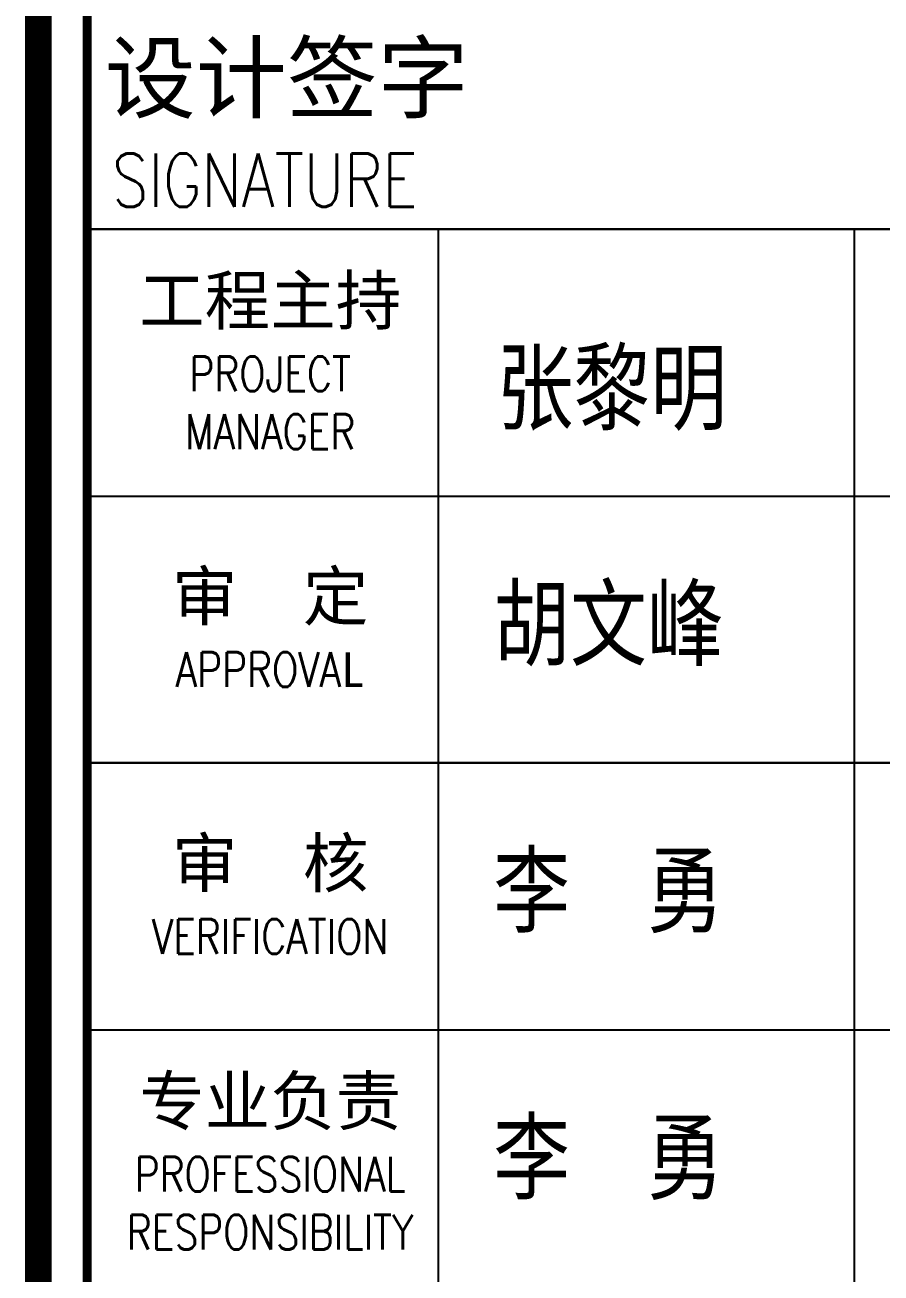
# Model space of a CAD drawing. Extents: x 815029915 to 815825525, y 579155098 to 579748855.
# Drawn here: x 815657312 to 815660520, y 579321323 to 579326001 of the extents above; entities that cross this region are included whole.
import ezdxf

# ---------------------------------------------------------------- set-up
doc = ezdxf.new("R2010")
doc.units = 0
doc.header["$LTSCALE"] = 100
doc.header["$MEASUREMENT"] = 0
doc.layers.add('PUB_TITLE', color=4, linetype='Continuous')
doc.layers.add('TK', color=7, linetype='Continuous')
doc.styles.add('CCIAD-图框(标题项)', font='')
doc.styles.add('CCIAD-图框(版权说明)', font='txt.shx', dxfattribs={"width": 0.7, "bigfont": 'gbcbig.shx'})
doc.styles.add('基本字体', font='simplex.shx', dxfattribs={"height": 180, "bigfont": 'hztxt.shx'})
doc.styles.get('CCIAD-图框(标题项)').set_extended_font_data('SimHei')

# ---------------------------------------------------------------- blocks, each defined once
blk = doc.blocks.new('CCIAD-TK-A2-图签')
at = {"layer": 'TK'}
for p, q in [((531.117, 121.628), (582.187, 121.628)), ((531.117, 121.628), (582.187, 121.628)), ((531.117, 121.628), (582.187, 121.628)), ((582.187, 121.628), (531.117, 121.628)), ((544.265, 121.628), (544.265, 51.628)), ((559.858, 121.628), (559.858, 51.628)), ((531.117, 111.628), (582.187, 111.628)), ((531.117, 111.628), (582.187, 111.628)), ((582.187, 101.628), (531.117, 101.628)), ((531.117, 101.628), (582.187, 101.628)), ((531.117, 101.628), (582.187, 101.628)), ((531.117, 91.628), (582.187, 91.628)), ((531.117, 91.628), (582.187, 91.628))]:
    blk.add_line(p, q, dxfattribs=at)
at = {"layer": 'TK', "const_width": 1}
blk.add_lwpolyline([(529.286, 10.457), (529.286, 410)], dxfattribs=at)
at = {"layer": 'TK', "const_width": 0.347}
blk.add_lwpolyline([(531.117, 185.398), (582.387, 185.398), (582.387, 13.253), (531.117, 13.253)], close=True, dxfattribs=at)
at = {"layer": 'TK', "style": 'CCIAD-图框(标题项)'}
blk.add_text('设计签字', height=2.5, dxfattribs=at).set_placement((531.777, 126.056))
at = {"layer": 'TK', "style": 'CCIAD-图框(版权说明)', "width": 0.8}
blk.add_text('SIGNATURE', height=2, dxfattribs=at).set_placement((532.042, 122.468))
at = {"layer": 'TK', "char_height": 1.8, "width": 11.6, "attachment_point": 5, "style": '基本字体'}
for s, insert in [('{\\fSimHei|b0|i0|c134|p49;工程主持\\fSimSun|b0|i0|c134|p2;\\W0.8;\\P\\Fsimplex,hztxt|c134;\\H0.7225x;PROJECT MANAGER\\fKaiTi_GB2312|b0|i0|c134|p49; }', (537.976, 116.628)), ('{\\fSimHei|b0|i0|c134|p49;审  定\\H1.167x;\\W0.8;\\P\\Fsimplex,hztxt|c134;\\H0.6189x;APPROVA\\fKaiTi_GB2312|b0|i0|c134|p49;\\W1;L }', (537.976, 106.628)), ('{\\fSimHei|b0|i0|c134|p49;审  核\\fKaiTi_GB2312|b0|i0|c134|p49;\\H1.167x;\\W0.8;\\P\\Fsimplex,hztxt|c134;\\H0.619x;VERIFICATION\\H1.3843x; }', (537.976, 96.628)), ('{\\fSimHei|b0|i0|c134|p49;专业负责\\H1.615x;\\W0.8;\\P\\Fsimplex,hztxt|c134;\\H0.4472x;PROFESSIONAL RESPONSIBILITY}', (537.976, 86.628))]:
    blk.add_mtext(s, dxfattribs=dict(at, insert=insert))

msp = doc.modelspace()

# ---------------------------------------------------------------- block references
at = {"layer": 'TK', "xscale": 100, "yscale": 100, "zscale": 100}
msp.add_blockref('CCIAD-TK-A2-图签', (815604433.2, 579313072.2), dxfattribs=at)

# ---------------------------------------------------------------- texts
at = {"layer": 'PUB_TITLE', "style": 'CCIAD-图框(标题项)', "width": 0.8}
for s, p in [('张黎明', (815659078.9, 579324510.8)), ('胡文峰', (815659066.5, 579323626.7)), ('李  勇', (815659066.5, 579322626.7)), ('李  勇', (815659066.5, 579321626.7))]:
    msp.add_text(s, height=264, dxfattribs=at).set_placement(p)

doc.saveas('drawing.dxf')
